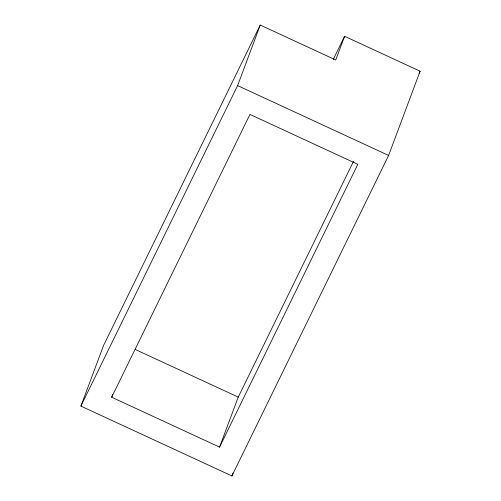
<?xml version="1.0" encoding="UTF-8"?>
<svg xmlns="http://www.w3.org/2000/svg" width="501" height="501" viewBox="0 0 501 501"><rect width="100%" height="100%" fill="white"/><g stroke="black" fill="none" stroke-linecap="round" stroke-linejoin="round"><path stroke-width="0.75" d="M80.893 406.104L103.525 345.565L260.238 25.05L335.745 59.97L344.6 36.279L420.107 71.205L388.613 155.435L231.9 475.95L80.893 406.104L237.606 85.596L260.238 25.05M111.679 397.23L249.955 114.422L357.827 164.315L219.551 447.117L111.679 397.23L112.769 394.331M219.551 447.117L238.251 397.105L353.537 161.316M231.9 475.95L232.996 473.019M333.265 59.475L344.6 36.279M419.08 73.309L420.107 71.205M237.606 85.596L388.613 155.435M135.351 349.516L238.251 397.105"/></g></svg>
